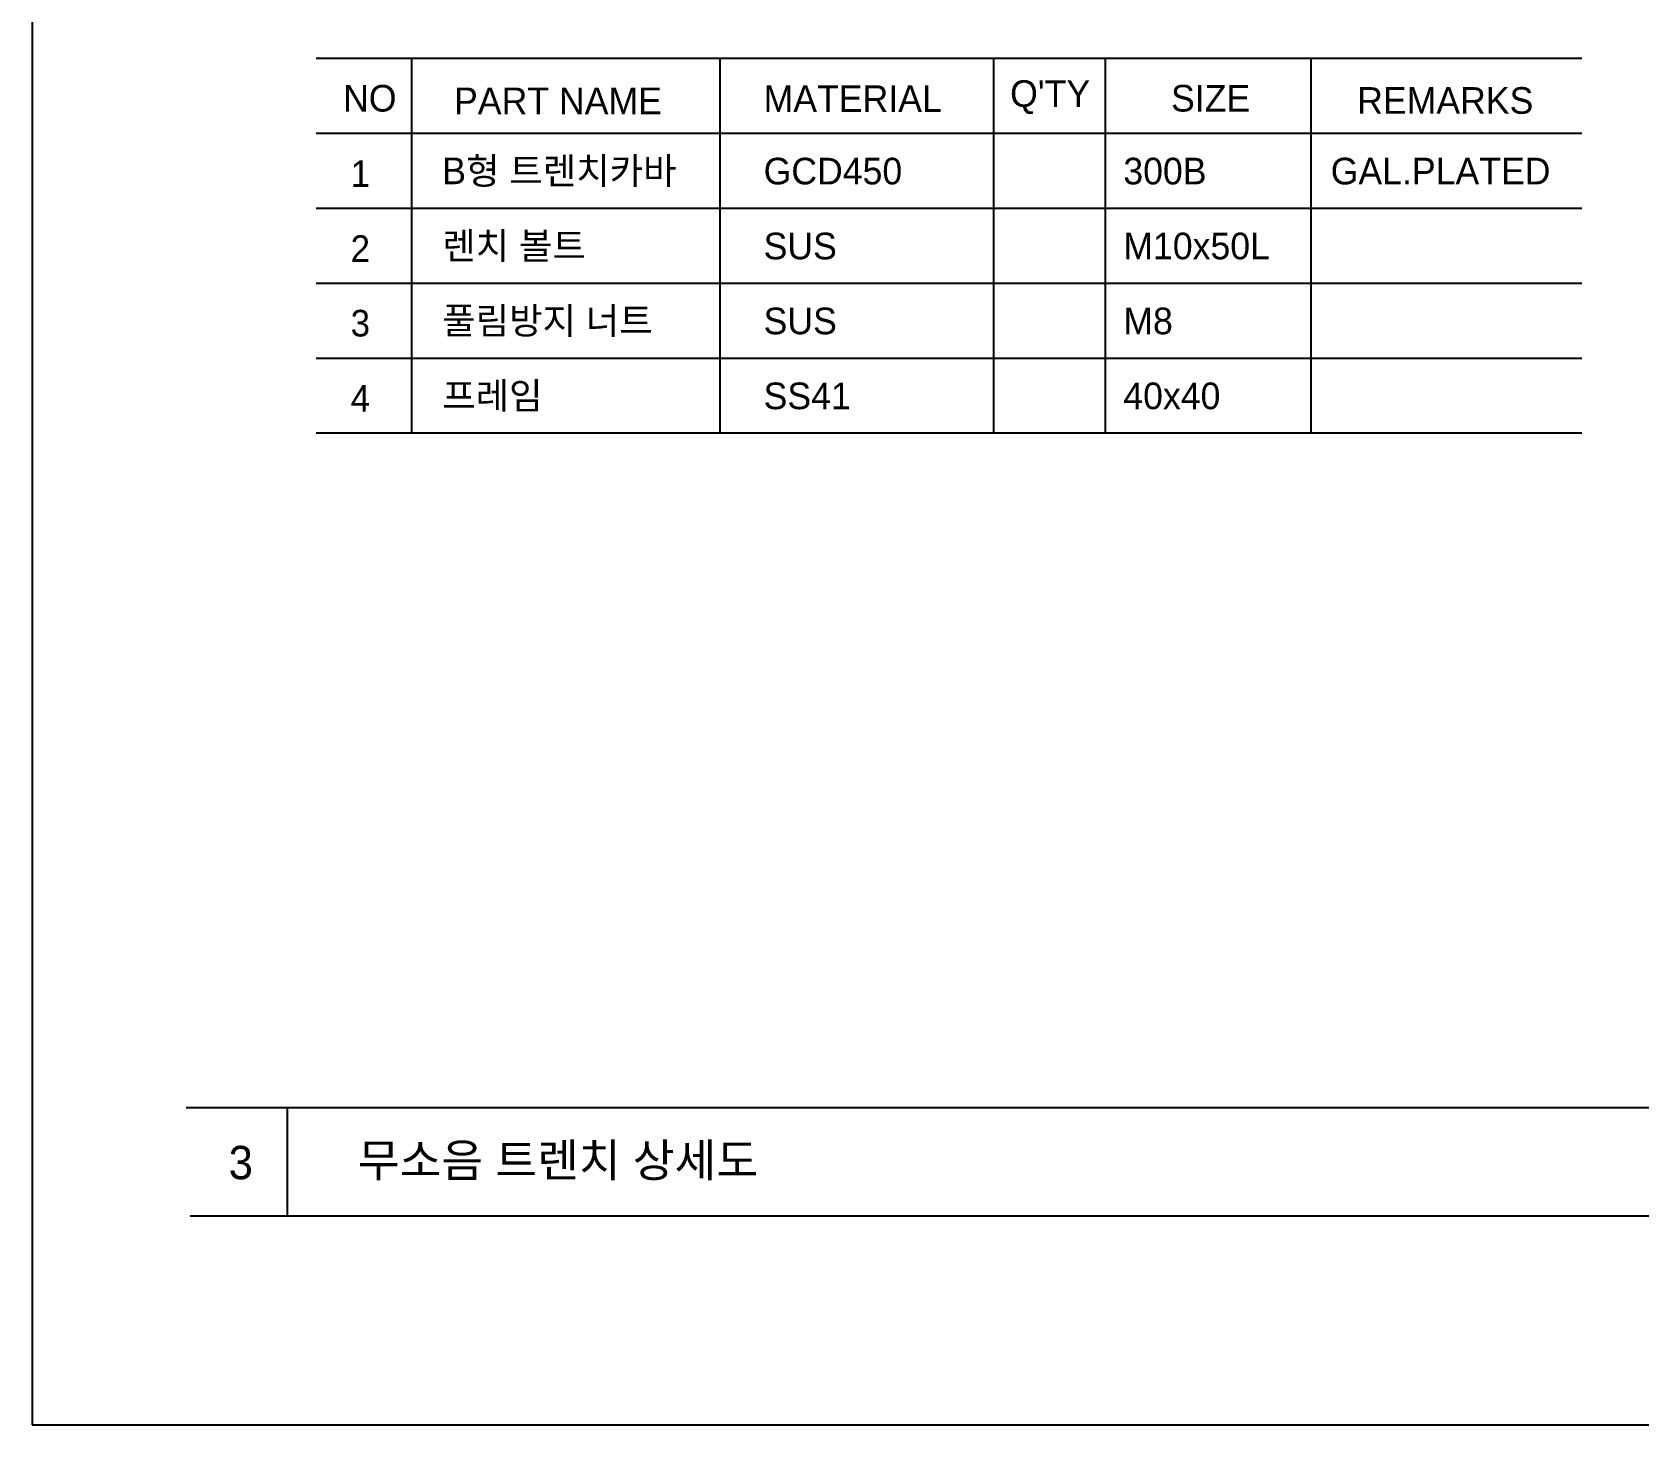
# Model space of a CAD drawing. Header units: millimetres. Extents: x 190 to 16800, y 0 to 5940.
# Drawn here: x 8400 to 10330, y 0 to 1673 of the extents above; entities that cross this region are included whole.
import ezdxf
from ezdxf.enums import TextEntityAlignment as Align

# ---------------------------------------------------------------- set-up
doc = ezdxf.new("R2010")
doc.units = ezdxf.units.MM
doc.layers.add('3TEX', color=3, linetype='Continuous')
doc.layers.add('9', color=9, linetype='Continuous')
doc.styles.add('1', font='')
doc.styles.get("Standard").update_dxf_attribs({"font": 'txt.shx'})
doc.styles.get('1').set_extended_font_data('Dotum')

msp = doc.modelspace()

# ---------------------------------------------------------------- linework, layer by layer
for p, q in [((10261.4, 1641.1), (8741.3, 1641.1)), ((8856.2, 1191.1), (8856.2, 1641.1)), ((9226.4, 1191.1), (9226.4, 1641.1)), ((9555.3, 1191.1), (9555.3, 1641.1)), ((9689.3, 1191.1), (9689.3, 1641.1)), ((9936.3, 1191.1), (9936.3, 1641.1)), ((10261.4, 1551.1), (8741.3, 1551.1)), ((10261.4, 1191.1), (8741.3, 1191.1))]:
    msp.add_line(p, q)
at = {"color": 8}
for p, q in [((10261.4, 1461.1), (8741.3, 1461.1)), ((10261.4, 1371.1), (8741.3, 1371.1)), ((10261.4, 1281.1), (8741.3, 1281.1))]:
    msp.add_line(p, q, dxfattribs=at)
msp.add_lwpolyline([(8400, 0), (16800, 0), (16800, 5940), (8400, 5940)], close=True)
at = {"layer": '9'}
for p, q in [((15825, 380.9), (8585, 380.9)), ((15829.9, 380.9), (8589.9, 380.9)), ((8706.8, 250.9), (8706.8, 380.9)), ((8589.9, 250.9), (15829.9, 250.9))]:
    msp.add_line(p, q, dxfattribs=at)

# ---------------------------------------------------------------- texts
at = {"char_height": 32, "attachment_point": 7}
for s, insert, width in [('\\fﾱﾼﾸﾲ|b0|i0|c129|p50;NO', (8773.5, 1577.1), 344.766), ('\\fﾱﾼﾸﾲ|b0|i0|c129|p50;PART NAME', (8906.8, 1574.4), 344.766), ('\\fﾱﾼﾸﾲ|b0|i0|c129|p50;MATERIAL', (9278.6, 1577.1), 344.766), ("\\fﾱﾼﾸﾲ|b0|i0|c129|p50;Q'TY", (9574.7, 1574.4), 344.766), ('\\fﾱﾼﾸﾲ|b0|i0|c129|p50;SIZE', (9768, 1577.1), 344.766), ('\\fﾱﾼﾸﾲ|b0|i0|c129|p50;REMARKS', (9991.6, 1574.4), 344.766), ('\\fﾱﾼﾸﾲ|b0|i0|c129|p50;B형 트렌치카바}', (8892.6, 1486.9), 431.837), ('{\\fGulim|b0|i0|c129|p50;1}', (8782.6, 1486.9), 431.837), ('\\fﾱﾼﾸﾲ|b0|i0|c129|p50;GCD450}', (9278.6, 1489.6), 344.766), ('\\fﾱﾼﾸﾲ|b0|i0|c129|p50;300B}', (9710.7, 1489.6), 344.766), ('{\\fﾱﾼﾸﾲ|b0|i0|c129|p50;GAL.PLATED}', (9959.8, 1489.6), 344.766), ('{\\fGulim|b0|i0|c129|p50;2}', (8782.6, 1396.9), 431.837), ('\\fﾱﾼﾸﾲ|b0|i0|c129|p50;렌치 볼트}', (8892.6, 1396.9), 431.837), ('\\fﾱﾼﾸﾲ|b0|i0|c129|p50;SUS}', (9278.6, 1399.6), 344.766), ('\\fﾱﾼﾸﾲ|b0|i0|c129|p50;M10x50L}', (9710.7, 1399.6), 344.766), ('{\\fGulim|b0|i0|c129|p50;3}', (8782.6, 1306.9), 431.837), ('\\fﾱﾼﾸﾲ|b0|i0|c129|p50;풀림방지 너트}', (8892.6, 1306.9), 431.837), ('\\fﾱﾼﾸﾲ|b0|i0|c129|p50;SUS}', (9278.6, 1309.6), 344.766), ('\\fﾱﾼﾸﾲ|b0|i0|c129|p50;M8}', (9710.7, 1309.6), 344.766), ('\\fﾱﾼﾸﾲ|b0|i0|c129|p50;프레임}', (8892.6, 1216.9), 431.837), ('{\\fGulim|b0|i0|c129|p50;4}', (8782.6, 1216.9), 431.837), ('\\fﾱﾼﾸﾲ|b0|i0|c129|p50;SS41}', (9278.6, 1219.6), 344.766), ('{\\fﾱﾼﾸﾲ|b0|i0|c129|p50;40x40}', (9710.7, 1219.6), 344.766)]:
    msp.add_mtext(s, dxfattribs=dict(at, insert=insert, width=width))
at = {"layer": '3TEX', "color": 3, "style": '1'}
msp.add_text('3', height=40, dxfattribs=at).set_placement((8636.1, 295.1))
at = {"layer": '3TEX', "color": 3, "lineweight": 50, "style": '1'}
msp.add_text('무소음 트렌치 상세도', height=40, dxfattribs=at).set_placement((9031.6, 297.9), align=Align.CENTER)

doc.saveas('drawing.dxf')
